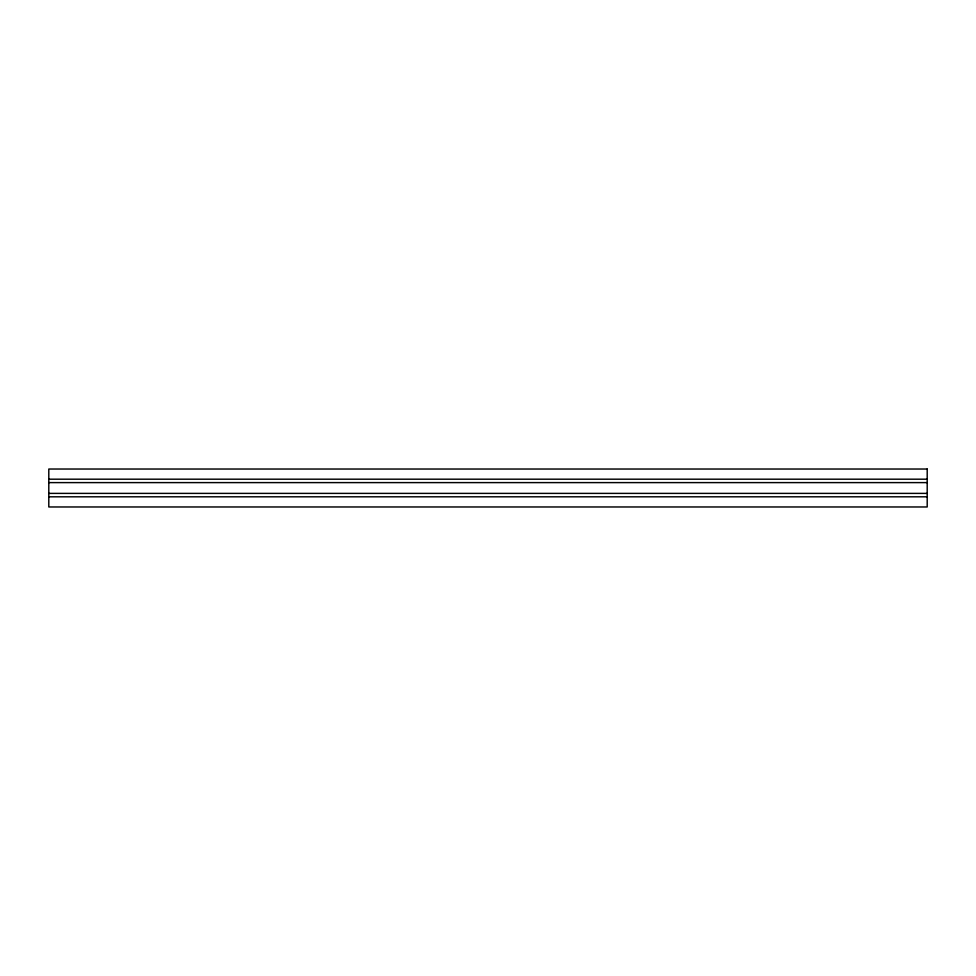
<?xml version="1.0" encoding="UTF-8"?>
<svg xmlns="http://www.w3.org/2000/svg" width="976" height="976" viewBox="0 0 976 976"><rect width="100%" height="100%" fill="white"/><g stroke="black" fill="none" stroke-linecap="round" stroke-linejoin="round"><path stroke-width="1.46" d="M48.8 479.192L927.2 479.192M48.8 482.608L927.2 482.608M48.8 493.392L927.2 493.392M48.8 496.808L927.2 496.808M927.2 469.029L48.8 469.029L48.8 506.971L927.2 506.971L927.2 469.029"/></g></svg>
